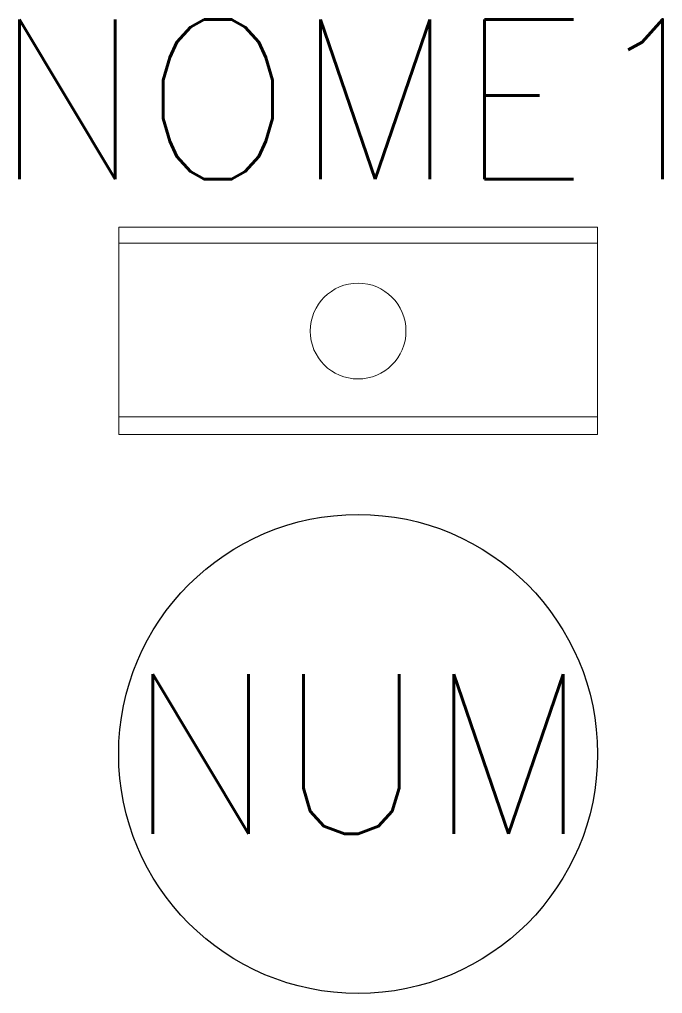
# Model space of a CAD drawing. Header units: millimetres. Extents: x -2.12 to 1.91, y -4.15 to 1.95.
import ezdxf
from ezdxf.enums import TextEntityAlignment as Align

# ---------------------------------------------------------------- set-up
doc = ezdxf.new("R2010")
doc.units = ezdxf.units.MM
doc.styles.add('Romans', font='romans.shx')

msp = doc.modelspace()

# ---------------------------------------------------------------- linework, layer by layer
at = {"color": 7, "linetype": 'Continuous', "lineweight": 9}
for points in [[(-1.4993, 0.6511), (1.4993, 0.6511), (1.4993, -0.6483), (-1.4993, -0.6483), (-1.4993, 0.6511)], [(-1.4993, 0.5498), (-1.4993, -0.5373), (1.4993, -0.5373), (1.4993, 0.5498), (-1.4993, 0.5498)]]:
    msp.add_lwpolyline(points, close=True, dxfattribs=at)
msp.add_circle((0, 0), 0.2999, dxfattribs=at)
at = {"linetype": 'Continuous'}
msp.add_circle((0, -2.6483), 1.5, dxfattribs=at)

# ---------------------------------------------------------------- texts
at = {"color": 7, "style": 'Romans', "flags": 4}
msp.add_attdef('NOME1', text='NOME1', height=1, dxfattribs=at).set_placement((0, 0.6511), align=Align.BOTTOM_CENTER)
msp.add_attdef('NUM', text='NUM', height=1, dxfattribs=at).set_placement((0, -2.6483), align=Align.MIDDLE_CENTER)

doc.saveas('drawing.dxf')
